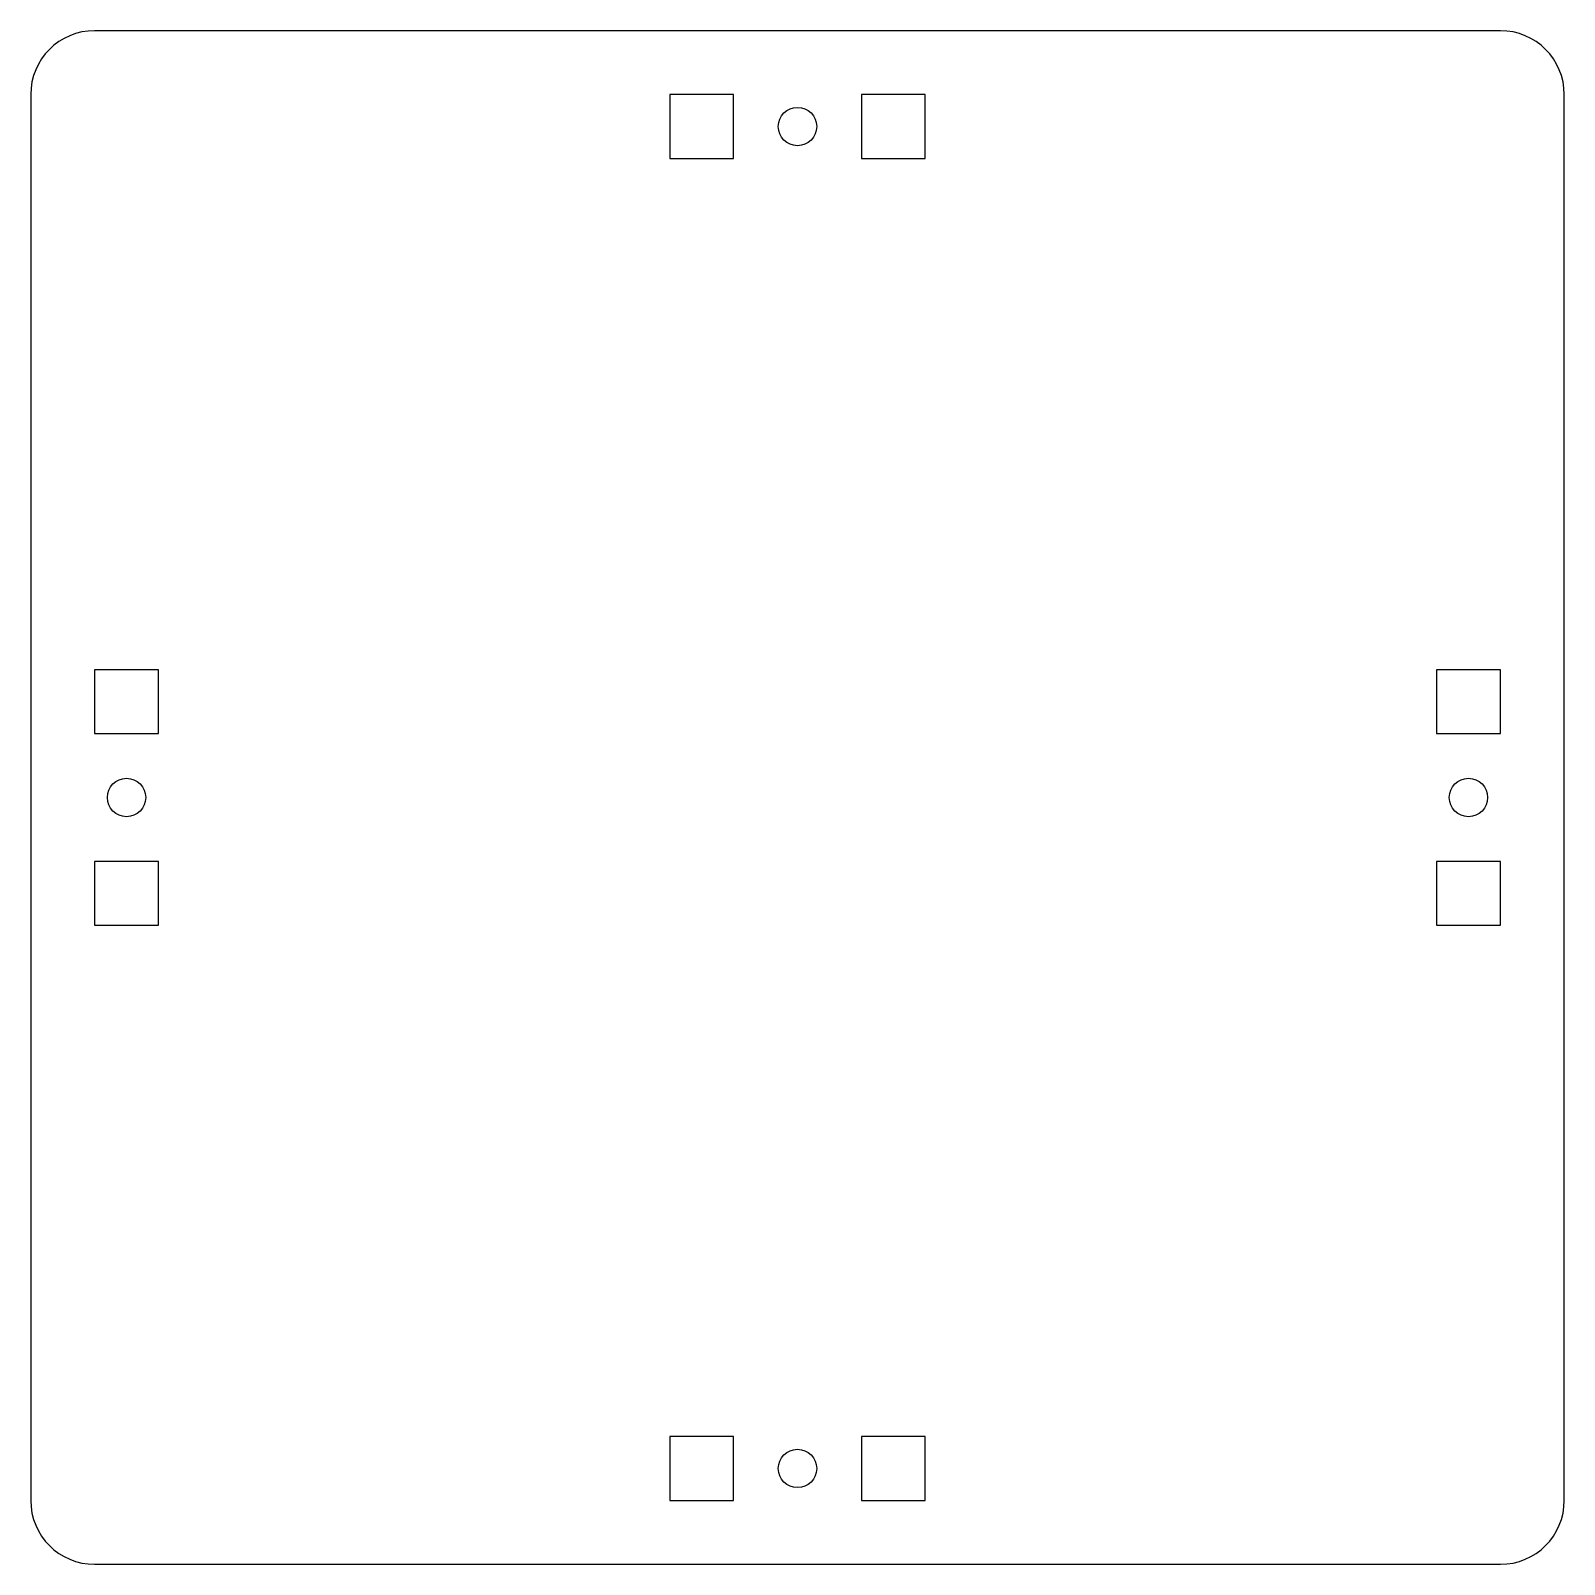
# Model space of a CAD drawing. Header units: millimetres. Extents: x 0 to 120, y 0 to 120.
import ezdxf

# ---------------------------------------------------------------- set-up
doc = ezdxf.new("R2010")
doc.units = ezdxf.units.MM

msp = doc.modelspace()

# ---------------------------------------------------------------- linework, layer by layer
at = {"color": 7, "linetype": 'Continuous', "lineweight": 25}
for p, q in [((115, 120), (5, 120)), ((0, 115), (0, 5)), ((50, 115), (50, 110)), ((55, 115), (50, 115)), ((55, 110), (55, 115)), ((65, 115), (65, 110)), ((70, 115), (65, 115)), ((70, 110), (70, 115)), ((120, 5), (120, 115)), ((50, 110), (55, 110)), ((65, 110), (70, 110)), ((5, 70), (5, 65)), ((10, 70), (5, 70)), ((10, 65), (10, 70)), ((110, 70), (110, 65)), ((115, 70), (110, 70)), ((115, 65), (115, 70)), ((5, 65), (10, 65)), ((110, 65), (115, 65)), ((10, 55), (5, 55)), ((5, 55), (5, 50)), ((10, 50), (10, 55)), ((115, 55), (110, 55)), ((110, 55), (110, 50)), ((115, 50), (115, 55)), ((5, 50), (10, 50)), ((110, 50), (115, 50)), ((50, 10), (50, 5)), ((55, 10), (50, 10)), ((55, 5), (55, 10)), ((65, 10), (65, 5)), ((70, 10), (65, 10)), ((70, 5), (70, 10)), ((50, 5), (55, 5)), ((65, 5), (70, 5)), ((5, 0), (115, 0))]:
    msp.add_line(p, q, dxfattribs=at)
for centre in [(60, 112.5), (7.5, 60), (112.5, 60), (60, 7.5)]:
    msp.add_circle(centre, 1.5, dxfattribs=at)
for centre, start, end in [((5, 115), 90, 180), ((115, 115), 0, 90), ((5, 5), 180, 270), ((115, 5), 270, 0)]:
    msp.add_arc(centre, 5, start, end, dxfattribs=at)

doc.saveas('drawing.dxf')
